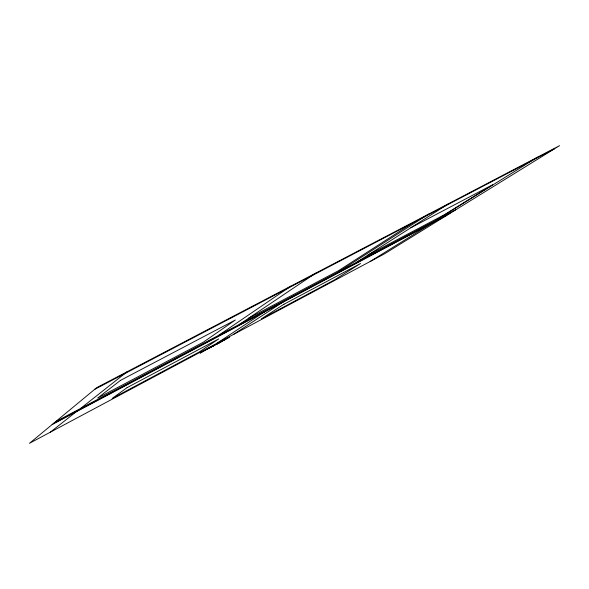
<?xml version="1.0" encoding="UTF-8"?>
<svg xmlns="http://www.w3.org/2000/svg" width="589" height="589" viewBox="0 0 589 589"><rect width="100%" height="100%" fill="white"/><g stroke="black" fill="none" stroke-linecap="round" stroke-linejoin="round"><path stroke-width="0.88" d="M50.337 432.186L77.461 410.761M80.583 408.464L127.128 371.74M224.151 340.103L229.312 337.188L223.577 340.479M218.49 335.435L290.848 286.144M239.819 324.141L315.652 273.178M216.708 343.402L265.786 310.97M219.16 342.886L218.364 343.313L222.141 341.068M233.332 334.53L284.31 301.156M412.381 223.15L338.484 270.712L248.61 318.237M338.476 271.897L428.652 214.101M356.492 262.363L448.98 203.47M435.985 220.264L537.61 157.138M370.15 261.516L434.704 221.457M455.746 209.802L384.212 254.006L29.45 443.333L96.832 387.577L559.55 145.667L455.908 209.713L55.602 421.695M222.414 340.906L223.452 340.317L218.666 343.115M224.542 339.735L225.462 339.242L221.383 341.811L222.296 341.318M367.352 255.449L444.813 214.484L492.603 184.769L410.872 227.737M53.422 423.498L449.967 213.373M52.134 424.559L446.55 215.486M94.667 389.366L554.367 148.87M200.201 353.032L207.387 348.953L200.201 353.032M207.497 349.012L213.321 345.809L207.497 349.012M120.458 380.406L97.671 398.054L203.33 342.18L235.335 320.011L120.458 380.406M218.136 343.24L216.678 344.212L219.844 342.238L212.894 346.236L218.136 343.24M208.646 348.364L212.312 346.361L208.646 348.364M127.128 387.614L112.212 398.4L199.097 352.067L218.703 338.925L127.128 387.614M283.972 304.226L261.361 318.863L334.788 279.709L360.564 263.504L283.972 304.226"/></g></svg>
